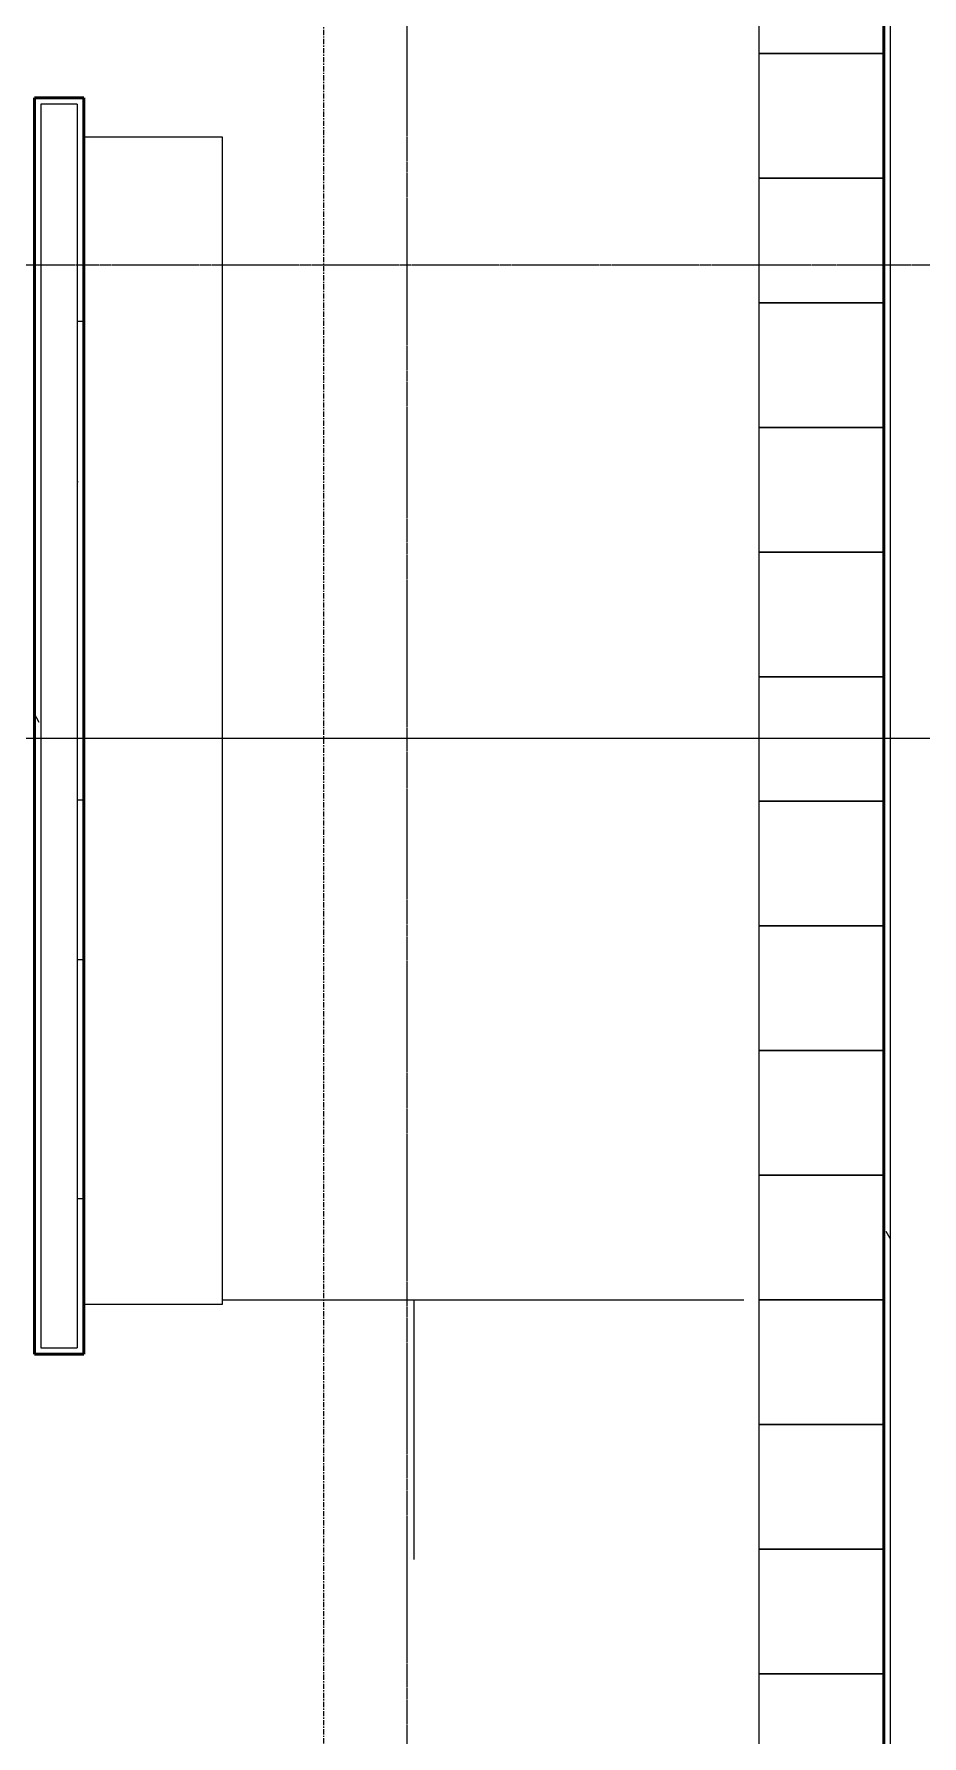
# Model space of a CAD drawing. Header units: inches. Extents: x 23906 to 26716, y -23130 to -20467.
# Drawn here: x 25655.5 to 25741, y -22684.7 to -22520.8 of the extents above; entities that cross this region are included whole.
import ezdxf

# ---------------------------------------------------------------- set-up
doc = ezdxf.new("R2010")
doc.units = ezdxf.units.IN
doc.header["$MEASUREMENT"] = 0
doc.linetypes.add('Grid Line 1_2_', pattern=[0.875, 0.5, -0.125, 0.125, -0.125])
for name, color, linetype, lineweight in [('A-DETL', 90, 'Continuous', 9), ('A-WALL', 113, 'Continuous', 13), ('A-WALL-PATT', 111, 'Continuous', 50), ('G-ANNO-SYMB', 111, 'Continuous', 9), ('I-FURN', 30, 'Continuous', 9), ('I-WALL', 2, 'Continuous', 13), ('S-GRID', 1, 'Continuous', 9)]:
    doc.layers.add(name, color=color, linetype=linetype, lineweight=lineweight)
pattern_1 = [(0, (0, 0), (30.72, 7.68), [1.267, -21.773, 1.267, -21.773, -122.88]), (0, (0, 0), (30.72, 7.68), [-46.08, 1.267, -44.813, 1.267, -21.773, -53.76]), (0, (0, 0), (30.72, 7.68), [-115.2, 1.267, -14.093, 1.267, -37.133]), (120, (11.52, 3.84), (-22.0110751, 22.7643004), [1.267, -21.773, 1.267, -21.773, -122.88]), (120, (11.52, 3.84), (-22.0110751, 22.7643004), [-46.08, 1.267, -44.813, 1.267, -21.773, -53.76]), (120, (11.52, 3.84), (-22.0110751, 22.7643004), [-115.2, 1.267, -14.093, 1.267, -37.133]), (240, (15.36, 19.2), (-8.7089249, -30.4443004), [1.267, -21.773, 1.267, -21.773, -122.88]), (240, (15.36, 19.2), (-8.7089249, -30.4443004), [-46.08, 1.267, -44.813, 1.267, -21.773, -53.76]), (240, (15.36, 19.2), (-8.7089249, -30.4443004), [-115.2, 1.267, -14.093, 1.267, -37.133])]

# ---------------------------------------------------------------- blocks, each defined once
blk = doc.blocks.new('Locker-Double Stacked - 12_ x 12_-3246-Enlarged First Floor Plan _East_')
at = {"layer": 'I-FURN', "color": 7}
for p, q in [((-6, -6), (-6, 6)), ((-6, 6), (6, 6)), ((6, 6), (6, -6)), ((6, -6), (-6, -6))]:
    blk.add_line(p, q, dxfattribs=at)
blk = doc.blocks.new('Furniture 5 - Furniture 1-2367-Enlarged First Floor Plan _East_')
at = {"layer": 'I-FURN', "color": 7}
for p, q in [((25653.99, -22499.47), (25640.61, -22499.47)), ((25653.99, -22611.86), (25653.99, -22499.47)), ((25640.61, -22611.86), (25653.99, -22611.86))]:
    blk.add_line(p, q, dxfattribs=at)
blk = doc.blocks.new('Locker Rooms and Restrooms_rvt-1-Enlarged First Floor Plan _East_')
at = {"layer": 'A-WALL-PATT', "lineweight": 9}
h = blk.add_hatch(dxfattribs=at)
h.set_pattern_fill('FP_8', style=0, pattern_type=2)
h.set_pattern_definition(pattern_1)
h.paths.add_polyline_path([(25656.14, -22647.93), (25659.64, -22647.93), (25659.64, -22647.3), (25656.14, -22647.3), (25656.14, -22527.55), (25659.64, -22527.55), (25659.64, -22526.93), (25655.52, -22526.93), (25655.52, -22647.93)], flags=0)
h = blk.add_hatch(dxfattribs=at)
h.set_pattern_fill('FP_8', style=0, pattern_type=2)
h.set_pattern_definition(pattern_1)
h.paths.add_polyline_path([(25660.27, -22647.93), (25660.27, -22526.93), (25659.64, -22526.93), (25659.64, -22647.93)], flags=0)
at = {"layer": 'A-DETL', "color": 7}
for p, q in [((25673.64, -22642.68), (25723.8, -22642.68)), ((25692.03, -22642.68), (25692.03, -22667.68))]:
    blk.add_line(p, q, dxfattribs=at)
at = {"layer": 'A-WALL', "color": 10}
for p, q in [((25659.64, -22527.55), (25656.14, -22527.55)), ((25656.14, -22527.55), (25656.14, -22647.3)), ((25659.64, -22527.55), (25659.64, -22647.3)), ((25656.14, -22647.3), (25659.64, -22647.3))]:
    blk.add_line(p, q, dxfattribs=at)
at = {"layer": 'I-WALL', "color": 250, "lineweight": 50}
for p, q in [((25656.14, -22526.93), (25655.52, -22526.93)), ((25655.52, -22526.93), (25655.52, -22647.93)), ((25659.64, -22526.93), (25656.14, -22526.93)), ((25660.27, -22526.93), (25659.64, -22526.93)), ((25660.27, -22647.93), (25660.27, -22526.93)), ((25655.52, -22647.93), (25656.14, -22647.93)), ((25656.14, -22647.93), (25659.64, -22647.93)), ((25659.64, -22647.93), (25660.27, -22647.93))]:
    blk.add_line(p, q, dxfattribs=at)
at = {"color": 10, "lineweight": 13, "rotation": 270}
for p in [(25731.27, -22516.68), (25731.27, -22528.68), (25731.27, -22540.68), (25731.27, -22552.68), (25731.27, -22564.68), (25731.27, -22576.68), (25731.27, -22588.68), (25731.27, -22600.68), (25731.27, -22612.68), (25731.27, -22624.68), (25731.27, -22636.68), (25731.27, -22648.68), (25731.27, -22660.68), (25731.27, -22672.68), (25731.27, -22684.68)]:
    blk.add_blockref('Locker-Double Stacked - 12_ x 12_-3246-Enlarged First Floor Plan _East_', p, dxfattribs=at)
at = {"color": 10, "lineweight": 13}
blk.add_blockref('Furniture 5 - Furniture 1-2367-Enlarged First Floor Plan _East_', (19.65, -31.25), dxfattribs=at)

msp = doc.modelspace()

# ---------------------------------------------------------------- hatches: boundary and pattern name
at = {"layer": 'A-WALL-PATT', "lineweight": 9}
h = msp.add_hatch(dxfattribs=at)
h.set_pattern_fill('FP_8', color=256, style=0, pattern_type=2)
h.set_pattern_definition(pattern_1)
h.paths.add_polyline_path([(25737.89, -22787.3), (25737.89, -22369.55), (25737.27, -22369.55), (25737.27, -22787.3)], flags=0)

# ---------------------------------------------------------------- linework, layer by layer
at = {"layer": 'A-WALL'}
msp.add_line((25737.89, -22370.18), (25737.89, -22787.3), dxfattribs=at)
at = {"layer": 'G-ANNO-SYMB'}
msp.add_line((26309.89, -22588.63), (23915.43, -22588.63), dxfattribs=at)
at = {"layer": 'I-WALL', "lineweight": 50}
msp.add_line((25737.27, -22369.55), (25737.27, -22786.55), dxfattribs=at)
at = {"layer": 'S-GRID', "linetype": 'Grid Line 1_2_'}
for p, q in [((25691.39, -22929.31), (25691.39, -20749.66)), ((25683.39, -23010.9), (25683.39, -20902.43)), ((25691.39, -23058.9), (25691.39, -20902.43)), ((26427.34, -22543.05), (24012.52, -22543.05)), ((26535.93, -22543.05), (24110.38, -22543.05))]:
    msp.add_line(p, q, dxfattribs=at)

# ---------------------------------------------------------------- block references
at = {"lineweight": 5}
msp.add_blockref('Locker Rooms and Restrooms_rvt-1-Enlarged First Floor Plan _East_', (0, 0), dxfattribs=at)

doc.saveas('drawing.dxf')
